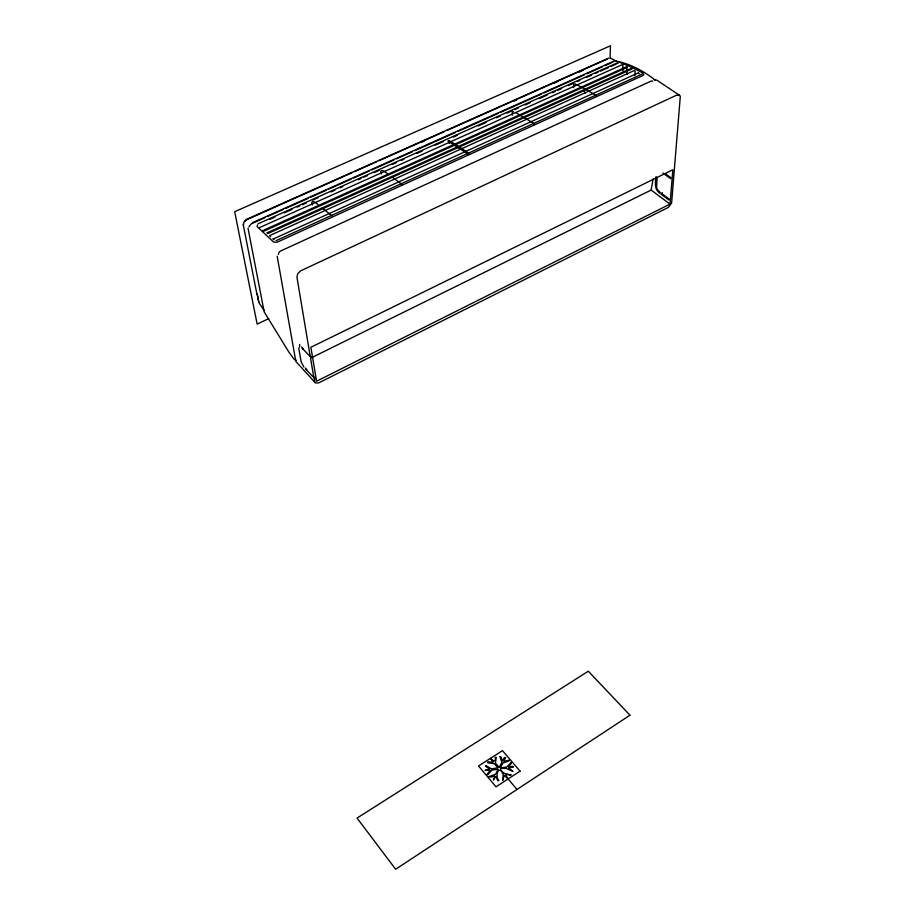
<?xml version="1.0" encoding="UTF-8"?>
<svg xmlns="http://www.w3.org/2000/svg" width="915" height="915" viewBox="0 0 915 915"><rect width="100%" height="100%" fill="white"/><g stroke="black" fill="none" stroke-linecap="round" stroke-linejoin="round"><path stroke-width="1.37" d="M573.591 87.611L573.682 84.615L574.769 83.814L584.674 88.709L596.283 95.617L596.145 96.418M610.019 58.514L610.511 45.75L234.686 211.697L257.149 324.116L268.747 318.603M623.035 70.787L622.818 64.622M627.004 74.435L626.889 66.475M634.941 75.613L635.147 71.118L634.472 70.466L269.616 235.635L270.52 236.642M656.055 176.572C655.163 182.211 654.236 189.725 659.944 193.294L660.07 192.23L657.656 189.805A3.717 2.059 66.3 0 1 656.615 187.312L657.084 177.338M661.351 193.237L668.991 198.921L668.899 200.042L661.27 194.346L662.414 192.699M670.009 204.114L672.857 169.755L310.871 347.288L316.579 381.223L670.009 204.114L651.137 190.08L312.564 357.193M534.257 124.612L534.429 123.777L515.774 112.591M651.137 190.08L653.104 178.997M638.281 73.2L639.276 73.715M256.898 294.07L243.367 225.342L243.962 222.071L246.455 219.371L608.578 58.148M248.891 226.943L251.11 223.946L265.007 217.644M299.674 344.429L299.628 346.991M262.96 230.26L263.909 231.14L627.347 67.31M638.43 72.823L273.105 239.089M631.064 68.202L631.773 68.27M257.481 224.93L257.104 226.588L273.596 242.04L277.016 242.246L642.936 75.51L643.851 74.698L643.062 73.875M311.169 357.834L309.739 355.42L310.974 356.747L310.631 358.623L313.856 377.678L314.543 377.826L314.566 381.944L315.778 382.95L318.729 382.893L668.408 207.385L671.61 203.061L680.28 96.67L679.593 95.332L656.947 80.211L654.317 79.685M246.512 219.852L351.829 172.821M246.558 219.829L247.565 219.245M661.27 194.346L662.334 193.82M276.124 240.645L642.01 74.138M267.809 233.565L632.002 68.957M264.275 229.917L317.413 205.978M386.668 174.776L318.706 205.395C316.865 202.97 309.739 198.246 312.324 204.949M453.806 144.524L387.949 174.205C385.924 172.054 378.913 167.251 381.258 173.964M455.098 143.952L518.668 115.313M519.949 114.741L626.375 66.806M266.871 232.913L631.018 68.442M258.053 223.809L617.694 62.712M269.834 219.36L275.038 217.015M284.153 212.932L291.965 209.432M297.181 207.099L299.788 205.932M302.385 204.766L306.296 203.016M312.804 200.099L318.02 197.754M331.036 191.921L334.947 190.171M340.151 187.838L342.759 186.671M358.383 179.66L360.99 178.494M363.598 177.327L367.498 175.577M374.018 172.661L379.222 170.327M392.249 164.494L396.149 162.744M401.365 160.4L403.961 159.233M416.988 153.4L422.192 151.067M435.22 145.233L443.032 141.734M453.451 137.056L457.363 135.306M478.19 125.973L486.002 122.473M496.422 117.795L500.333 116.045M506.841 113.128L512.057 110.795M514.653 109.628L518.565 107.879M525.073 104.962L530.288 102.629M539.404 98.534L547.216 95.034M552.42 92.701L555.028 91.534M557.635 90.368L561.535 88.618M568.055 85.701L573.259 83.368M577.171 81.607L579.767 80.44M586.286 77.523L591.49 75.19M595.402 73.44L597.998 72.274M600.606 71.107L608.418 67.607M611.026 66.44L616.23 64.107M259.643 227.549L622.44 64.576M252.391 222.722L614.274 60.985C628.182 62.552 644.446 71.29 655.083 80.108M267.615 216.478L283.25 209.489M285.857 208.323L308.012 198.418M310.62 197.251L326.266 190.263M328.874 189.096L351.028 179.191M353.636 178.025L369.271 171.036M371.879 169.87L394.033 159.965M396.641 158.798L412.288 151.799M414.895 150.632L455.293 132.572M457.9 131.405L498.298 113.346M500.905 112.179L541.314 94.119M543.922 92.953L584.319 74.881M586.927 73.726L602.573 66.726M605.181 65.56L612.993 62.071M354.322 171.7L376.591 161.795M379.084 160.674L444.358 131.611M446.84 130.502L607.263 59.063M421.609 142.225L424.205 141.07M514.024 101.062L516.632 99.895M554.376 83.082L558.287 81.344M579.115 72.068L583.015 70.329M310.974 356.747L310.276 356.575L309.659 353.087L296.952 277.154L297.684 273.86L300.406 270.954L676.391 95.252L679.593 95.332M617.534 63.524L618.117 63.295M468.823 153.743L468.24 154.2L447.95 141.127L448.556 140.338L449.391 143.449M273.127 238.724L274.043 239.741M401.193 184.533L402.28 184.727M619.764 62.334L631.053 66.921L642.971 73.063M296.22 360.373L294.275 359.481L288.957 352.229L264.195 311.912L248.034 228.281M610.602 58.251L616.241 60.962M449.231 140.716L457.797 145.851M652.818 81.058L651.171 81.058L280.608 251.007L278.995 252.266L278.354 254.393M264.149 310.494L258.648 302.225M459.021 146.583L468.228 152.988M665.194 173.518L670.729 177.567L670.638 178.688L662.883 173.026M391.517 176.526L401.525 184.064M322.137 207.865L331.813 215.791M302.247 348.26L309.11 355.443M305.907 369.317L312.701 376.522M314.543 377.826L313.319 376.5L314.714 378.947M315.08 382.55L295.842 361.425L277.176 256.234M508.088 778.951L517.021 789.462M303.906 367.052L301.149 361.86L298.713 347.94M583.987 90.551L585.268 93.067M301.698 346.945L303.059 349.336L302.865 348.226M513.59 111.676L512.331 112.145L512.343 115.153M306.525 369.294L306.708 370.403L305.404 368.036M243.367 225.342L243.299 224.164M489.033 776.595C493.471 778.596 496.239 771.963 493.379 780.026L495.941 776.297L497.84 780.701L498.824 780.632C494.718 776.286 498.584 763.636 503.193 774.387L502.735 780.472L504.291 775.371C515.202 785.619 498.549 769.87 510.867 775.337L511.039 774.456C506.693 776.846 493.78 766.896 505.446 768.337A4.804 4.163 -2 0 0 505.904 768.28L512.972 771.414L508.637 768.005L513.487 767.033L512.835 766.37L508.454 766.896L511.313 763.43L511.245 762.447L506.601 767.102L500.288 767.834L502.93 762.95L509.015 760.937L509.346 760.148L503.868 761.417L505.606 757.574L504.52 757.483L502.518 760.777L500.802 756.785L499.876 756.453L501.855 762.367L499.235 767.308L495.404 763.053L496.296 757.403L495.107 757.254C497.028 767.582 485.522 751.695 493.105 762.195L492.625 762.378C491.607 762.504 486.608 760.8 487.741 762.801L494.329 763.682L497.863 767.788L491.595 768.875L485.739 765.546L485.831 766.427L489.708 769.206L485.041 770.373L490.097 770.281L487.055 774.616L487.867 774.65L491.893 770.053L498.206 769.286L495.553 774.262L489.033 776.595M245.746 220.446L245.094 221.133L245.746 220.469M629.955 715.21L395.657 869.25L357.044 818.079L588.322 671.21L629.955 715.21M520.075 771.139L496.022 786.831L478.511 766.004L502.438 750.632L520.075 771.139M258.785 302.167L257.104 293.589L258.785 302.167"/></g></svg>
